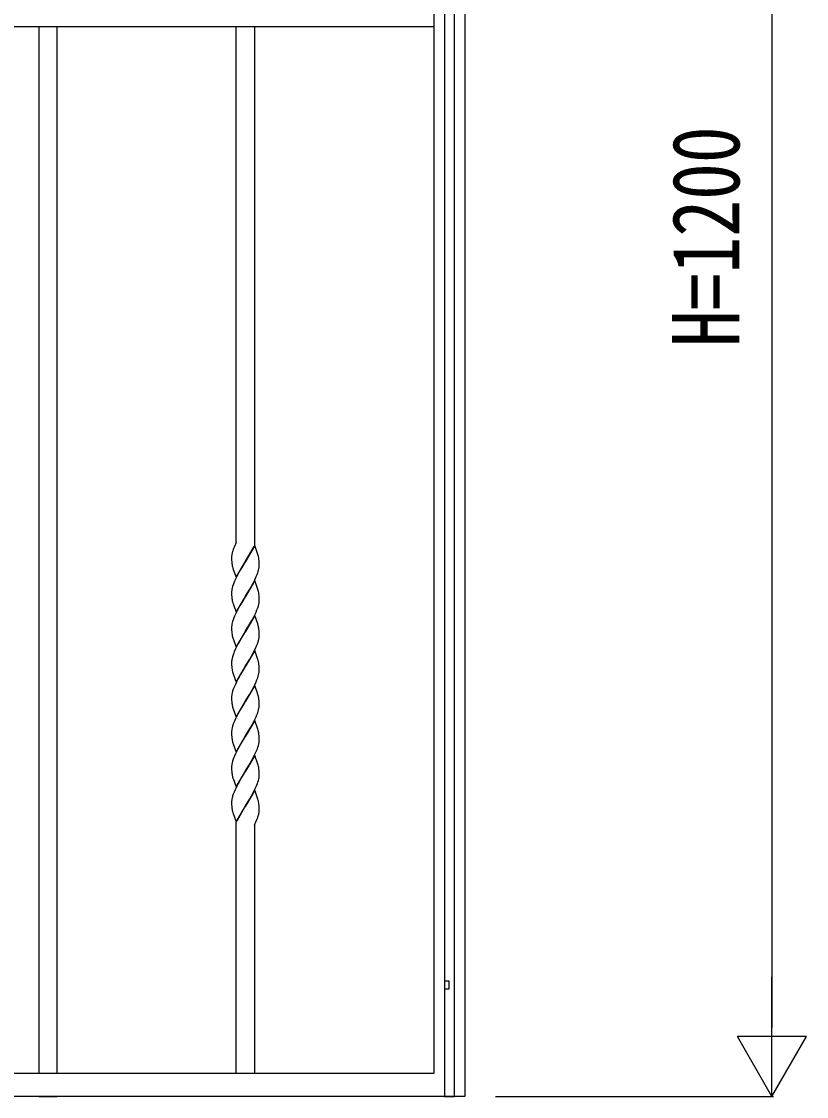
# Model space of a CAD drawing. Units: millimetres, scale not verified. Extents: x -4205 to 4205, y -2970 to 2970.
# Drawn here: x 2856 to 3368, y -1725 to -1025 of the extents above; entities that cross this region are included whole.
import ezdxf
from ezdxf.enums import TextEntityAlignment as Align

# ---------------------------------------------------------------- set-up
doc = ezdxf.new("R2010")
doc.units = ezdxf.units.MM
doc.header["$LTSCALE"] = 10
doc.layers.add('0-3_YKK_A1', color=4, linetype='Continuous')
doc.layers.add('0-4_YKK_D', color=6, linetype='Continuous')
doc.styles.add('ＭＳ ゴシック', font='')
doc.styles.get('ＭＳ ゴシック').set_extended_font_data('MS Gothic')

msp = doc.modelspace()

# ---------------------------------------------------------------- linework, layer by layer
at = {"layer": '0-3_YKK_A1'}
for p, q in [((3125.03, -1709.74), (3125.03, -794.26)), ((3145.03, -795.17), (3145.03, -1725)), ((3131.68, -802.69), (3131.68, -1725)), ((3138.28, -1725), (3138.28, -811.29)), ((3125.03, -1028.59), (2433.24, -1028.59)), ((2867.61, -1028.59), (2867.61, -1709.74)), ((2879.61, -1709.74), (2879.61, -1028.59)), ((2996.11, -1364.25), (2996.11, -1028.59)), ((3008.11, -1028.59), (3008.11, -1366.14)), ((2996.11, -1364.22), (2994.92, -1367.01)), ((2993.53, -1371.06), (2993.42, -1371.54)), ((2994.12, -1369.08), (2994.04, -1369.33)), ((2994.17, -1368.95), (2994.12, -1369.08)), ((2994.45, -1368.18), (2994.17, -1368.95)), ((2994.92, -1367.01), (2994.45, -1368.18)), ((2995.2, -1366.35), (2995.08, -1366.62)), ((3008.18, -1366.34), (3002.11, -1376.62)), ((3002.18, -1376.51), (3007.72, -1366.88)), ((3010.23, -1372.13), (3008.18, -1366.34)), ((2993.11, -1373.98), (2993.11, -1374.09)), ((2993.11, -1374.09), (2993.11, -1374.62)), ((2993.11, -1374.62), (2993.14, -1375.85)), ((2993.14, -1375.85), (2993.2, -1376.93)), ((2993.2, -1376.93), (2993.29, -1377.91)), ((2996.04, -1386.92), (3002.11, -1376.62)), ((3001.97, -1376.85), (3000.35, -1379.49)), ((3002.11, -1376.62), (3001.97, -1376.85)), ((3002.11, -1376.62), (3002.18, -1376.51)), ((3010.42, -1372.78), (3010.23, -1372.13)), ((3011.02, -1376.31), (3010.92, -1375.33)), ((3011.06, -1376.95), (3011.02, -1376.31)), ((3011.09, -1377.64), (3011.06, -1376.95)), ((3011.11, -1378.63), (3011.09, -1377.64)), ((3011.11, -1379.16), (3011.11, -1378.63)), ((2993.93, -1380.96), (2994.08, -1381.45)), ((2994.08, -1381.45), (2994.19, -1381.79)), ((2994.19, -1381.79), (2996.04, -1386.92)), ((2997.21, -1384.98), (2996.49, -1386.37)), ((2998.89, -1381.95), (2997.21, -1384.98)), ((2999.08, -1381.63), (2998.89, -1381.95)), ((3000.35, -1379.49), (2999.08, -1381.63)), ((3009.19, -1386.49), (3009.75, -1385.1)), ((3009.75, -1385.1), (3010.12, -1384.09)), ((3010.12, -1384.09), (3010.44, -1383.09)), ((3010.44, -1383.09), (3010.7, -1382.12)), ((3010.7, -1382.12), (3010.9, -1381.19)), ((3011.04, -1380.29), (3011.09, -1379.72)), ((3011.09, -1379.72), (3011.11, -1379.16)), ((2994.1, -1391.92), (2993.78, -1392.92)), ((2994.6, -1390.56), (2994.1, -1391.92)), ((2995.02, -1389.52), (2994.6, -1390.56)), ((2995.64, -1388.12), (2995.02, -1389.52)), ((2996.49, -1386.37), (2995.64, -1388.12)), ((3008.18, -1389.09), (3002.11, -1399.38)), ((3004.95, -1394.69), (3006.08, -1392.73)), ((3006.08, -1392.73), (3007.37, -1390.33)), ((3007.37, -1390.33), (3008.24, -1388.59)), ((3010.23, -1394.88), (3008.18, -1389.09)), ((3008.24, -1388.59), (3009.19, -1386.49)), ((2993.11, -1396.57), (2993.11, -1396.85)), ((2993.11, -1396.85), (2993.11, -1397.38)), ((2993.11, -1397.38), (2993.14, -1398.6)), ((2993.14, -1398.6), (2993.2, -1399.69)), ((2993.2, -1399.69), (2993.29, -1400.67)), ((2993.51, -1393.88), (2993.31, -1394.82)), ((2993.78, -1392.92), (2993.51, -1393.88)), ((2996.04, -1409.67), (3002.11, -1399.38)), ((3001.97, -1399.61), (3000.35, -1402.24)), ((3002.11, -1399.38), (3001.97, -1399.61)), ((3002.11, -1399.38), (3002.25, -1399.15)), ((3002.25, -1399.15), (3003.52, -1397.09)), ((3003.52, -1397.09), (3004.95, -1394.69)), ((3010.42, -1395.54), (3010.23, -1394.88)), ((3011.02, -1399.07), (3010.92, -1398.09)), ((3011.06, -1399.71), (3011.02, -1399.07)), ((3011.09, -1400.39), (3011.06, -1399.71)), ((2993.93, -1403.71), (2994.08, -1404.21)), ((2994.08, -1404.21), (2994.25, -1404.72)), ((2994.25, -1404.72), (2996.04, -1409.67)), ((2998.89, -1404.71), (2997.21, -1407.73)), ((2999.08, -1404.39), (2998.89, -1404.71)), ((3000.35, -1402.24), (2999.08, -1404.39)), ((3010.53, -1405.52), (3010.78, -1404.57)), ((3011.11, -1401.38), (3011.09, -1400.39)), ((3011.11, -1401.92), (3011.11, -1401.38)), ((2994.6, -1413.32), (2994.1, -1414.68)), ((2995.02, -1412.28), (2994.6, -1413.32)), ((2995.64, -1410.88), (2995.02, -1412.28)), ((2996.49, -1409.12), (2995.64, -1410.88)), ((2997.21, -1407.73), (2996.49, -1409.12)), ((3008.18, -1411.85), (3002.11, -1422.14)), ((3006.26, -1415.16), (3007.37, -1413.1)), ((3007.37, -1413.1), (3008.24, -1411.35)), ((3010.13, -1417.31), (3008.18, -1411.85)), ((3008.24, -1411.35), (3009.04, -1409.59)), ((3009.04, -1409.59), (3009.62, -1408.21)), ((3009.62, -1408.21), (3010.12, -1406.85)), ((2993.11, -1419.33), (2993.11, -1419.6)), ((2993.11, -1419.6), (2993.11, -1420.14)), ((2993.11, -1420.14), (2993.14, -1421.36)), ((2993.51, -1416.64), (2993.31, -1417.58)), ((2993.78, -1415.67), (2993.51, -1416.64)), ((2994.1, -1414.68), (2993.78, -1415.67)), ((3002.25, -1421.91), (3004.4, -1418.39)), ((3004.4, -1418.39), (3005.7, -1416.16)), ((3005.7, -1416.16), (3006.26, -1415.16)), ((3010.23, -1417.64), (3010.13, -1417.31)), ((2993.14, -1421.36), (2993.2, -1422.45)), ((2993.2, -1422.45), (2993.29, -1423.43)), ((2993.93, -1426.47), (2994.08, -1426.97)), ((2994.08, -1426.97), (2994.25, -1427.48)), ((2994.25, -1427.48), (2996.04, -1432.43)), ((2996.04, -1432.43), (3002.11, -1422.14)), ((2998.89, -1427.47), (2997.4, -1430.15)), ((2999.81, -1425.9), (2998.89, -1427.47)), ((3001.97, -1422.37), (2999.81, -1425.9)), ((3002.11, -1422.14), (3001.97, -1422.37)), ((3002.11, -1422.14), (3002.25, -1421.91)), ((3010.53, -1428.28), (3010.78, -1427.32)), ((3011.02, -1421.83), (3010.92, -1420.85)), ((3011.06, -1422.47), (3011.02, -1421.83)), ((3011.09, -1423.15), (3011.06, -1422.47)), ((3011.11, -1424.14), (3011.09, -1423.15)), ((3011.11, -1424.68), (3011.11, -1424.14)), ((2995.64, -1433.64), (2994.88, -1435.39)), ((2996.32, -1432.23), (2995.64, -1433.64)), ((2997.4, -1430.15), (2996.32, -1432.23)), ((3008.18, -1434.61), (3002.11, -1444.9)), ((3007.19, -1436.2), (3007.9, -1434.81)), ((3007.9, -1434.81), (3008.57, -1433.4)), ((3010.02, -1439.74), (3008.18, -1434.61)), ((3008.57, -1433.4), (3009.34, -1431.66)), ((3009.34, -1431.66), (3009.75, -1430.62)), ((3009.75, -1430.62), (3010.12, -1429.6)), ((2993.44, -1439.72), (2993.31, -1440.34)), ((2993.68, -1438.76), (2993.44, -1439.72)), ((2994.46, -1436.42), (2994.1, -1437.44)), ((2994.88, -1435.39), (2994.46, -1436.42)), ((3002.25, -1444.67), (3004.95, -1440.21)), ((3004.95, -1440.21), (3006.08, -1438.25)), ((3006.08, -1438.25), (3007.19, -1436.2)), ((3010.23, -1440.4), (3010.02, -1439.74)), ((2993.11, -1442.09), (2993.11, -1442.37)), ((2993.11, -1442.37), (2993.11, -1442.9)), ((2993.11, -1442.9), (2993.14, -1444.13)), ((2993.14, -1444.13), (2993.2, -1445.21)), ((2993.2, -1445.21), (2993.29, -1446.19)), ((2996.04, -1455.19), (3002.11, -1444.9)), ((3001.97, -1445.13), (2998.89, -1450.23)), ((3002.11, -1444.9), (3001.97, -1445.13)), ((3002.11, -1444.9), (3002.25, -1444.67)), ((3011.02, -1444.59), (3010.92, -1443.61)), ((3011.06, -1445.23), (3011.02, -1444.59)), ((3011.04, -1448.57), (3011.09, -1447.99)), ((3011.09, -1445.91), (3011.06, -1445.23)), ((3011.11, -1446.9), (3011.09, -1445.91)), ((3011.09, -1447.99), (3011.11, -1447.44)), ((3011.11, -1447.44), (3011.11, -1446.9)), ((2993.93, -1449.23), (2994.08, -1449.73)), ((2994.08, -1449.73), (2996.04, -1455.19)), ((2995.98, -1455.69), (2995.33, -1457.1)), ((2997.03, -1453.6), (2995.98, -1455.69)), ((2997.77, -1452.22), (2997.03, -1453.6)), ((2998.89, -1450.23), (2997.77, -1452.22)), ((3008.24, -1456.87), (3009.04, -1455.11)), ((3009.04, -1455.11), (3009.62, -1453.73)), ((3009.62, -1453.73), (3010.12, -1452.36)), ((3010.12, -1452.36), (3010.44, -1451.37)), ((3010.44, -1451.37), (3010.7, -1450.4)), ((3010.7, -1450.4), (3010.9, -1449.47)), ((2993.51, -1462.16), (2993.31, -1463.1)), ((2993.78, -1461.19), (2993.51, -1462.16)), ((2994.73, -1458.49), (2994.21, -1459.86)), ((2995.33, -1457.1), (2994.73, -1458.49)), ((3008.18, -1457.37), (3002.11, -1467.66)), ((3004.95, -1462.97), (3006.08, -1461.01)), ((3006.08, -1461.01), (3007.37, -1458.61)), ((3007.37, -1458.61), (3008.24, -1456.87)), ((3010.02, -1462.5), (3008.18, -1457.37)), ((3010.23, -1463.16), (3010.02, -1462.5)), ((2993.11, -1464.85), (2993.11, -1465.12)), ((2993.11, -1465.12), (2993.11, -1465.66)), ((2993.11, -1465.66), (2993.14, -1466.88)), ((2993.14, -1466.88), (2993.2, -1467.97)), ((2993.2, -1467.97), (2993.29, -1468.95)), ((2996.04, -1477.95), (3002.11, -1467.66)), ((3001.97, -1467.89), (2999.81, -1471.41)), ((3002.11, -1467.66), (3001.97, -1467.89)), ((3002.11, -1467.66), (3002.25, -1467.43)), ((3002.25, -1467.43), (3004.95, -1462.97)), ((3010.47, -1463.98), (3010.23, -1463.16)), ((3011.02, -1467.35), (3010.92, -1466.37)), ((3011.06, -1467.99), (3011.02, -1467.35)), ((3011.09, -1468.67), (3011.06, -1467.99)), ((3011.11, -1469.66), (3011.09, -1468.67)), ((3011.11, -1470.2), (3011.11, -1469.66)), ((2993.79, -1471.5), (2993.98, -1472.15)), ((2993.98, -1472.15), (2994.08, -1472.49)), ((2994.08, -1472.49), (2996.04, -1477.95)), ((2997.21, -1476.01), (2996.32, -1477.75)), ((2998.7, -1473.31), (2997.21, -1476.01)), ((2999.81, -1471.41), (2998.7, -1473.31)), ((3009.04, -1477.87), (3009.62, -1476.49)), ((3009.62, -1476.49), (3010.12, -1475.12)), ((3010.12, -1475.12), (3010.44, -1474.13)), ((3010.44, -1474.13), (3010.7, -1473.16)), ((3010.7, -1473.16), (3010.9, -1472.22)), ((3011.04, -1471.33), (3011.09, -1470.75)), ((3011.09, -1470.75), (3011.11, -1470.2)), ((2994.6, -1481.59), (2994.21, -1482.62)), ((2995.02, -1480.56), (2994.6, -1481.59)), ((2995.64, -1479.16), (2995.02, -1480.56)), ((2996.32, -1477.75), (2995.64, -1479.16)), ((3008.18, -1480.13), (3002.11, -1490.42)), ((3005.7, -1484.44), (3006.64, -1482.76)), ((3006.64, -1482.76), (3007.37, -1481.37)), ((3007.37, -1481.37), (3008.24, -1479.63)), ((3010.23, -1485.92), (3008.18, -1480.13)), ((3008.24, -1479.63), (3009.04, -1477.87)), ((2993.11, -1487.61), (2993.11, -1487.88)), ((2993.11, -1487.88), (2993.11, -1488.42)), ((2993.11, -1488.42), (2993.14, -1489.64)), ((2993.14, -1489.64), (2993.2, -1490.73)), ((2993.2, -1490.73), (2993.29, -1491.71)), ((2993.51, -1484.92), (2993.31, -1485.86)), ((2993.78, -1483.95), (2993.51, -1484.92)), ((2996.04, -1500.71), (3002.11, -1490.42)), ((3001.97, -1490.65), (2999.81, -1494.17)), ((3002.11, -1490.42), (3001.97, -1490.65)), ((3002.11, -1490.42), (3002.25, -1490.19)), ((3002.25, -1490.19), (3004.22, -1486.97)), ((3004.22, -1486.97), (3005.7, -1484.44)), ((3010.47, -1486.74), (3010.23, -1485.92)), ((3011.02, -1490.11), (3010.92, -1489.13)), ((3011.06, -1490.75), (3011.02, -1490.11)), ((3011.09, -1491.43), (3011.06, -1490.75)), ((2993.79, -1494.26), (2993.98, -1494.91)), ((2993.98, -1494.91), (2994.14, -1495.41)), ((2994.14, -1495.41), (2996.04, -1500.71)), ((2998.7, -1496.07), (2997.21, -1498.77)), ((2999.81, -1494.17), (2998.7, -1496.07)), ((3009.88, -1498.56), (3010.23, -1497.55)), ((3010.23, -1497.55), (3010.53, -1496.56)), ((3010.53, -1496.56), (3010.78, -1495.6)), ((3011.11, -1492.42), (3011.09, -1491.43)), ((3011.11, -1492.96), (3011.11, -1492.42)), ((2994.6, -1504.35), (2994.21, -1505.38)), ((2995.02, -1503.31), (2994.6, -1504.35)), ((2995.64, -1501.91), (2995.02, -1503.31)), ((2996.32, -1500.51), (2995.64, -1501.91)), ((2997.21, -1498.77), (2996.32, -1500.51)), ((3008.18, -1502.89), (3002.11, -1513.18)), ((3006.08, -1506.53), (3007.19, -1504.48)), ((3007.19, -1504.48), (3007.9, -1503.09)), ((3007.9, -1503.09), (3008.73, -1501.33)), ((3010.23, -1508.68), (3008.18, -1502.89)), ((3008.73, -1501.33), (3009.34, -1499.93)), ((3009.34, -1499.93), (3009.88, -1498.56)), ((2993.11, -1510.37), (2993.11, -1510.64)), ((2993.11, -1510.64), (2993.11, -1511.18)), ((2993.11, -1511.18), (2993.14, -1512.4)), ((2993.51, -1507.68), (2993.31, -1508.62)), ((2993.78, -1506.71), (2993.51, -1507.68)), ((3002.25, -1512.95), (3004.95, -1508.49)), ((3004.95, -1508.49), (3006.08, -1506.53)), ((3010.42, -1509.33), (3010.23, -1508.68)), ((2993.14, -1512.4), (2993.2, -1513.49)), ((2993.2, -1513.49), (2993.29, -1514.47)), ((2993.79, -1517.02), (2993.98, -1517.68)), ((2993.98, -1517.68), (2994.08, -1518.01)), ((2994.08, -1518.01), (2996.04, -1523.47)), ((2996.04, -1523.47), (3002.11, -1513.18)), ((2999.81, -1516.93), (2998.7, -1518.83)), ((3001.97, -1513.41), (2999.81, -1516.93)), ((3002.11, -1513.18), (3001.97, -1513.41)), ((3002.11, -1513.18), (3002.25, -1512.95)), ((3010.53, -1519.32), (3010.78, -1518.36)), ((3011.02, -1512.87), (3010.92, -1511.89)), ((3011.06, -1513.5), (3011.02, -1512.87)), ((3011.09, -1514.19), (3011.06, -1513.5)), ((3011.11, -1515.18), (3011.09, -1514.19)), ((3011.11, -1515.72), (3011.11, -1515.18)), ((2995.33, -1525.38), (2994.73, -1526.77)), ((2995.98, -1523.97), (2995.33, -1525.38)), ((2997.03, -1521.88), (2995.98, -1523.97)), ((2997.77, -1520.5), (2997.03, -1521.88)), ((2998.7, -1518.83), (2997.77, -1520.5)), ((3008.18, -1525.65), (3002.11, -1535.94)), ((3007.9, -1525.84), (3008.73, -1524.09)), ((3010.02, -1530.77), (3008.18, -1525.65)), ((3008.73, -1524.09), (3009.34, -1522.69)), ((3009.34, -1522.69), (3009.88, -1521.32)), ((3009.88, -1521.32), (3010.23, -1520.31)), ((3010.23, -1520.31), (3010.53, -1519.32)), ((2993.51, -1530.44), (2993.31, -1531.38)), ((2993.78, -1529.47), (2993.51, -1530.44)), ((2994.73, -1526.77), (2994.21, -1528.14)), ((3002.25, -1535.71), (3004.95, -1531.25)), ((3004.95, -1531.25), (3006.08, -1529.29)), ((3006.08, -1529.29), (3007.19, -1527.24)), ((3007.19, -1527.24), (3007.9, -1525.84)), ((3010.23, -1531.44), (3010.02, -1530.77)), ((3010.47, -1532.26), (3010.23, -1531.44)), ((2993.11, -1533.13), (2993.11, -1533.4)), ((2993.11, -1533.4), (2993.11, -1533.94)), ((2993.11, -1533.94), (2993.14, -1535.16)), ((2993.14, -1535.16), (2993.2, -1536.25)), ((2993.2, -1536.25), (2993.29, -1537.23)), ((2996.04, -1546.23), (3002.11, -1535.94)), ((3002.04, -1536.05), (2996.49, -1545.68)), ((3002.11, -1535.94), (3002.04, -1536.05)), ((3002.11, -1535.94), (3002.25, -1535.71)), ((3011.02, -1535.63), (3010.92, -1534.65)), ((3011.06, -1536.27), (3011.02, -1535.63)), ((3011.09, -1536.95), (3011.06, -1536.27)), ((3011.11, -1537.94), (3011.09, -1536.95)), ((3011.11, -1538.48), (3011.11, -1537.94)), ((2993.93, -1540.27), (2994.08, -1540.76)), ((2994.08, -1540.76), (2996.04, -1546.23)), ((2996.11, -1709.74), (2996.11, -1546.42)), ((3008.11, -1548.31), (3009.19, -1545.8)), ((3009.19, -1545.8), (3009.83, -1544.21)), ((3009.83, -1544.21), (3010.11, -1543.43)), ((3010.11, -1543.43), (3010.15, -1543.31)), ((3010.15, -1543.31), (3010.28, -1542.92)), ((3010.61, -1541.79), (3010.76, -1541.18)), ((3008.11, -1548.31), (3008.11, -1709.74)), ((3134.72, -1650), (3131.72, -1650)), ((3131.72, -1650), (3131.72, -1655)), ((3134.72, -1655), (3134.72, -1650)), ((3131.72, -1655), (3134.72, -1655)), ((2365.02, -1709.74), (3125.03, -1709.74)), ((3145.03, -1725), (2345.02, -1725)), ((2867.61, -1725), (2879.61, -1725)), ((3008.11, -1725), (2996.11, -1725)), ((3131.68, -1725), (3138.28, -1725))]:
    msp.add_line(p, q, dxfattribs=at)
for centre, radius, start, end in [((3013.71, -1375.87), 20.75, 167.95034, 170.2421), ((3037.03, -1382.88), 45.08, 162.50493, 164.79669), ((3011.63, -1374.59), 18.53, 175.83727, 178.12903), ((3015.45, -1375.65), 22.43, 171.55486, 173.84661), ((3012.61, -1375.47), 19.47, 187.20736, 196.3698), ((2992.04, -1377.75), 19.05, 10.53108, 15.11413), ((2984.22, -1378.79), 26.93, 7.37173, 9.66349), ((2988.6, -1377.34), 22.63, 350.21382, 352.50558), ((3014.49, -1397.74), 21.41, 174.56831, 176.86006), ((3015.68, -1398.67), 22.7, 170.23753, 172.52928), ((2992.03, -1400.5), 19.06, 10.52274, 15.10579), ((2984.14, -1401.54), 27, 7.34816, 9.63991), ((3012.6, -1398.23), 19.46, 187.213, 196.37544), ((2977.28, -1395.87), 34.62, 341.52478, 343.81653), ((2987.78, -1399.58), 23.53, 347.76509, 350.05684), ((2988.93, -1400.39), 22.27, 351.59745, 353.8892), ((2990.14, -1401.38), 20.97, 356.22365, 358.5154), ((3014.49, -1420.5), 21.41, 174.56831, 176.86006), ((3015.68, -1421.43), 22.7, 170.23753, 172.52928), ((2985.95, -1425.02), 25.38, 14.60181, 16.89357), ((2990.04, -1423.72), 21.09, 11.69602, 13.98777), ((2975.66, -1425.76), 35.6, 7.92612, 10.21788), ((3012.6, -1420.99), 19.46, 187.213, 196.37544), ((2987.78, -1422.34), 23.53, 347.76509, 350.05684), ((2988.93, -1423.15), 22.27, 351.59745, 353.8892), ((2990.14, -1424.14), 20.97, 356.22365, 358.5154), ((2977.28, -1418.63), 34.62, 341.52478, 343.81653), ((3014.49, -1443.26), 21.41, 174.56831, 176.86006), ((3015.69, -1444.19), 22.71, 170.24225, 172.53401), ((3026.95, -1448.4), 34.63, 161.55068, 163.84244), ((2985.94, -1447.78), 25.39, 14.59416, 16.88591), ((2990.03, -1446.48), 21.1, 11.68848, 13.98023), ((3012.59, -1443.75), 19.45, 187.22054, 196.38298), ((2975.65, -1448.52), 35.61, 7.92295, 10.2147), ((2988.54, -1445.62), 22.7, 350.23753, 352.52928), ((3027.32, -1471.41), 35.06, 160.76156, 163.05332), ((3014.48, -1466.02), 21.4, 174.5658, 176.85756), ((3015.68, -1466.94), 22.7, 170.23753, 172.52928), ((3014.81, -1466.1), 21.7, 187.55152, 194.42495), ((2985.95, -1470.21), 25.3, 11.96333, 14.25509), ((2975.65, -1471.28), 35.61, 7.92295, 10.2147), ((2988.54, -1468.38), 22.7, 350.23753, 352.52928), ((3027.33, -1494.17), 35.07, 160.7679, 163.05966), ((3014.49, -1488.78), 21.41, 174.56831, 176.86006), ((3015.69, -1489.71), 22.71, 170.24225, 172.53401), ((2985.95, -1492.97), 25.3, 11.96333, 14.25509), ((2975.66, -1494.04), 35.6, 7.92612, 10.21788), ((3014.81, -1488.86), 21.7, 187.55152, 194.42495), ((2987.78, -1490.62), 23.53, 347.76509, 350.05684), ((2988.93, -1491.43), 22.27, 351.59745, 353.8892), ((2990.13, -1492.41), 20.99, 356.22521, 358.51697), ((3014.5, -1511.54), 21.42, 174.5708, 176.86256), ((3015.68, -1512.46), 22.7, 170.23753, 172.52928), ((3027.32, -1516.93), 35.06, 160.76156, 163.05332), ((2992.04, -1514.3), 19.05, 10.53108, 15.11413), ((2984.14, -1515.34), 27, 7.34816, 9.63991), ((3014.81, -1511.62), 21.7, 187.55152, 194.42495), ((2987.78, -1513.38), 23.53, 347.76509, 350.05684), ((2988.93, -1514.18), 22.27, 351.59745, 353.8892), ((2990.13, -1515.17), 20.99, 356.22521, 358.51697), ((3014.49, -1534.3), 21.41, 174.56831, 176.86006), ((3015.68, -1535.23), 22.7, 170.23753, 172.52928), ((3027.33, -1539.69), 35.07, 160.7679, 163.05966), ((2985.96, -1538.49), 25.29, 11.96976, 14.26151), ((3012.59, -1534.78), 19.45, 187.21866, 196.3811), ((2975.65, -1539.56), 35.61, 7.92295, 10.2147), ((2988.73, -1537.09), 22.45, 352.5245, 354.81625), ((2995.16, -1538.23), 15.95, 356.83276, 359.12451), ((2982.23, -1534.07), 29.41, 342.48383, 344.77558), ((2981.48, -1534.97), 29.94, 348.02282, 350.31457)]:
    msp.add_arc(centre, radius, start, end, dxfattribs=at)
at = {"layer": '0-4_YKK_D'}
for p, q in [((3345.03, -570), (3345.03, -1680)), ((3345.03, -1725), (3345.03, -1647.06)), ((3345.03, -1725), (3322.53, -1686.03)), ((3367.53, -1686.03), (3322.53, -1686.03)), ((3345.03, -1725), (3367.53, -1686.03)), ((3165.03, -1725), (3346.03, -1725))]:
    msp.add_line(p, q, dxfattribs=at)

# ---------------------------------------------------------------- texts
at = {"layer": '0-4_YKK_D', "style": 'ＭＳ ゴシック', "width": 0.8}
msp.add_text('H=1200', height=43.99, rotation=90, dxfattribs=at).set_placement((3337.03, -1237), align=Align.BOTTOM_LEFT)

doc.saveas('drawing.dxf')
